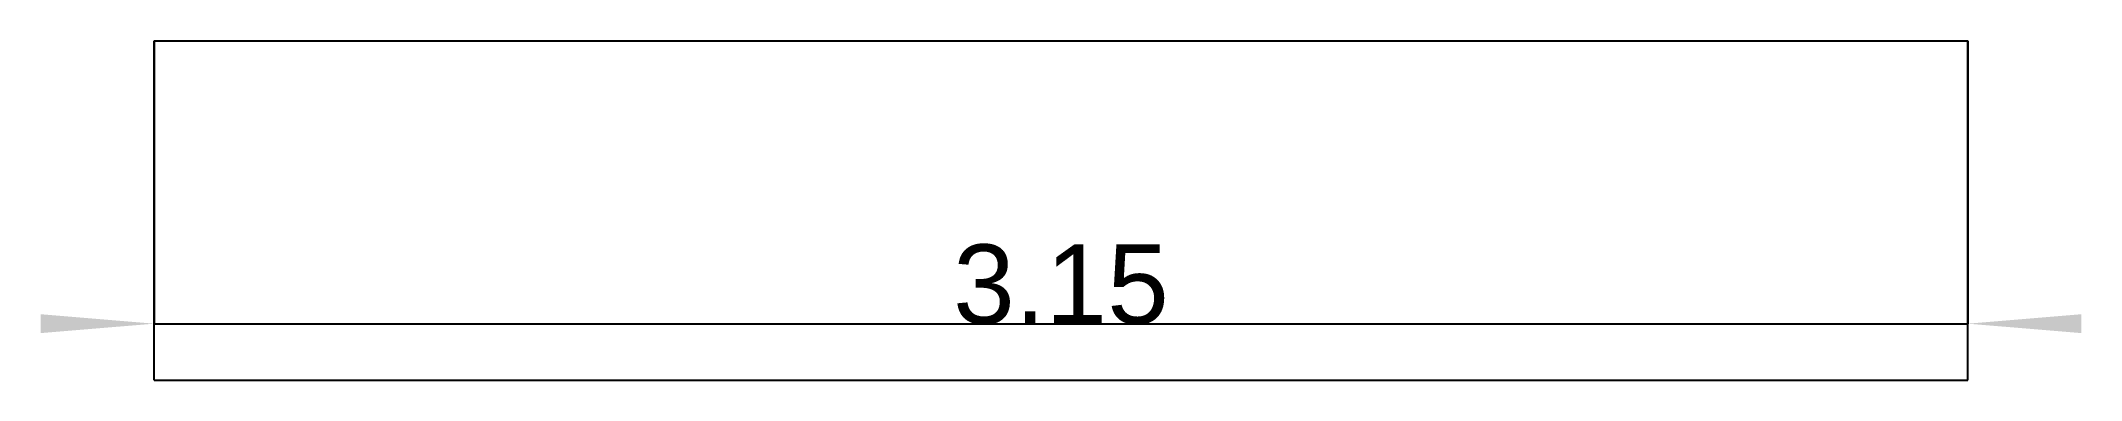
# Model space of a CAD drawing. Header units: millimetres. Extents: x -45 to 45, y -7.5 to 7.5.
import ezdxf
from ezdxf.enums import TextEntityAlignment as Align

# ---------------------------------------------------------------- set-up
doc = ezdxf.new("R2010")
doc.units = ezdxf.units.MM
doc.layers.get('0').update_dxf_attribs({"linetype": 'CONTINUOUS'})
doc.layers.add('DimExtent', color=7, linetype='CONTINUOUS')
doc.layers.add('Front', color=7, linetype='CONTINUOUS')
doc.styles.get("Standard").update_dxf_attribs({"font": 'arial.ttf'})
doc.dimstyles.get("Standard").update_dxf_attribs({"dimscale": 0, "dimtxt": 2.5, "dimasz": 2.5, "dimexe": 1.25, "dimexo": 0.625, "dimtad": 1, "dimtxsty": 'STANDARD', "dimcen": 2.5, "dimazin": 3, "dimtfac": 1, "dimtmove": 0, "dimatfit": 3})

# ---------------------------------------------------------------- blocks, each defined once
blk = doc.blocks.new('*DimExtent')
at = {"color": 0}
for points in [[(-45, -5.41667), (-45, -4.58333), (-40, -5)], [(45, -5.41667), (45, -4.58333), (40, -5)]]:
    blk.add_solid(points, dxfattribs=at)
at = {"layer": 'DimExtent'}
for p, q in [((-40, 7.5), (-40, -5)), ((40, 7.5), (40, -5)), ((-40, -5), (40, -5))]:
    blk.add_line(p, q, dxfattribs=at)
blk.add_text('3.15', height=3.5, dxfattribs=at).set_placement((0, -5), align=Align.CENTER)

msp = doc.modelspace()

# ---------------------------------------------------------------- linework, layer by layer
at = {"layer": 'Front'}
for p, q in [((-40, -7.5), (-40, 7.5)), ((40, -7.5), (40, 7.5))]:
    msp.add_line(p, q, dxfattribs=at)
for points in [[(-40, 7.5), (-38.997, 7.5), (-36.039, 7.5), (-31.273, 7.5), (-24.94, 7.5), (-17.355, 7.5), (-8.901, 7.5), (0, 7.5), (8.901, 7.5), (17.355, 7.5), (24.94, 7.5), (31.273, 7.5), (36.039, 7.5), (38.997, 7.5), (40, 7.5)], [(-40, -7.5), (-38.997, -7.5), (-36.039, -7.5), (-31.273, -7.5), (-24.94, -7.5), (-17.355, -7.5), (-8.901, -7.5), (0, -7.5), (8.901, -7.5), (17.355, -7.5), (24.94, -7.5), (31.273, -7.5), (36.039, -7.5), (38.997, -7.5), (40, -7.5)]]:
    msp.add_open_spline(points, degree=1, dxfattribs=at)

# ---------------------------------------------------------------- dimensions: what is measured, and where the dimension line sits
at = {"layer": 'DimExtent'}
dim = msp.add_linear_dim(base=(0, -5), p1=(-40, 7.5), p2=(40, 7.5), text='3.15', dimstyle='STANDARD', dxfattribs=at)
dim.commit()
dim.dimension.update_dxf_attribs({"geometry": '*DimExtent', "text_midpoint": (0, 0)})

doc.saveas('drawing.dxf')
